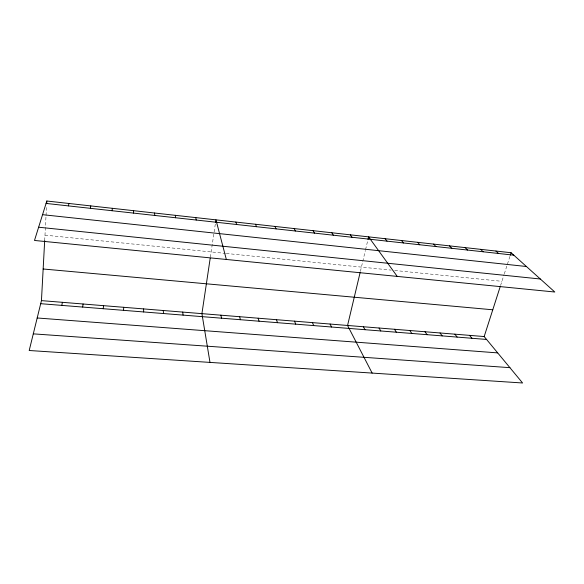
<?xml version="1.0" encoding="UTF-8"?>
<svg xmlns="http://www.w3.org/2000/svg" width="584" height="584" viewBox="0 0 584 584"><rect width="100%" height="100%" fill="white"/><g stroke="black" fill="none" stroke-linecap="round" stroke-linejoin="round"><path stroke-width="0.44" stroke-dasharray="2.92 2.19" d="M44.691 240.542L45.99 216.43M46.041 215.525L46.53 206.451M210.342 257.296L215.401 223.446M360.416 271.334L365.38 250.419M365.584 249.572L367.796 240.25M500.561 285.532L504.058 274.641M504.328 273.808L510.007 256.12M44.983 235.148L225.402 253.376M226.293 253.463L391.134 270.115M394.711 270.48L501.919 281.313"/><path stroke-width="0.88" d="M133.575 213.102L133.597 210.678M123.582 310.338L123.677 307.293M41.449 300.621L484.173 336.552L522.585 382.987L29.2 350.502L41.449 300.621L44.691 240.542M46.676 203.728L46.822 201.013L511.095 252.733L554.8 292.015L34.492 240.455L46.822 201.013M112.135 210.729L112.332 208.306M103.251 308.71L103.507 305.658M82.665 307.06L83.081 304.001M210.211 258.186L201.918 313.644L209.992 362.409M215.532 222.548L215.941 219.847L226.344 259.464M90.41 208.327L90.783 205.911M61.816 305.388L62.4 302.322M68.386 205.889L68.948 203.473M360.211 272.18L347.56 325.463L372.139 373.081M368 239.403L368.599 236.856L397.229 276.4M484.173 336.552L500.291 286.379M510.277 255.274L511.095 252.733M33.288 333.858L509.912 367.664M37.186 317.981L497.692 352.897M40.697 303.695L486.574 339.45M43.158 268.99L492.772 309.79M38.624 227.22L540.324 279.006M42.552 214.671L526.425 266.508M46.07 203.422L513.811 255.172M495.94 251.04L498.561 253.485M480.617 249.339L483.143 251.777M465.134 247.609L467.558 250.054M449.483 245.864L451.804 248.309M433.656 244.105L435.876 246.55M417.662 242.323L419.772 244.769M401.485 240.52L403.486 242.966M469.616 335.369L471.923 338.275M385.133 238.703L387.024 241.148M454.899 334.172L457.126 337.092M440.037 332.968L442.168 335.888M425.021 331.748L427.057 334.676M350.334 234.819L351.977 237.265M409.851 330.515L411.786 333.457M394.521 329.274L396.361 332.216M331.843 232.761L333.354 235.206M379.031 328.018L380.768 330.967M313.126 230.68L314.499 233.118M363.379 326.748L365.015 329.704M294.175 228.563L295.409 231.008M330.099 324.047L331.508 327.018M274.984 226.431L276.071 228.87M312.425 322.609L313.717 325.587M294.548 321.163L295.716 324.142M255.551 224.263L256.493 226.702M276.466 319.696L277.502 322.682M235.87 222.073L236.666 224.512M258.157 318.207L259.07 321.207M239.637 316.703L240.411 319.711M220.891 315.185L221.533 318.192M195.749 217.598L196.231 220.037M175.302 215.321L175.623 217.752M182.719 312.09L183.077 315.112M163.279 310.513L163.491 313.542M154.585 213.014L154.738 215.445M143.598 308.914L143.657 311.951"/></g></svg>
